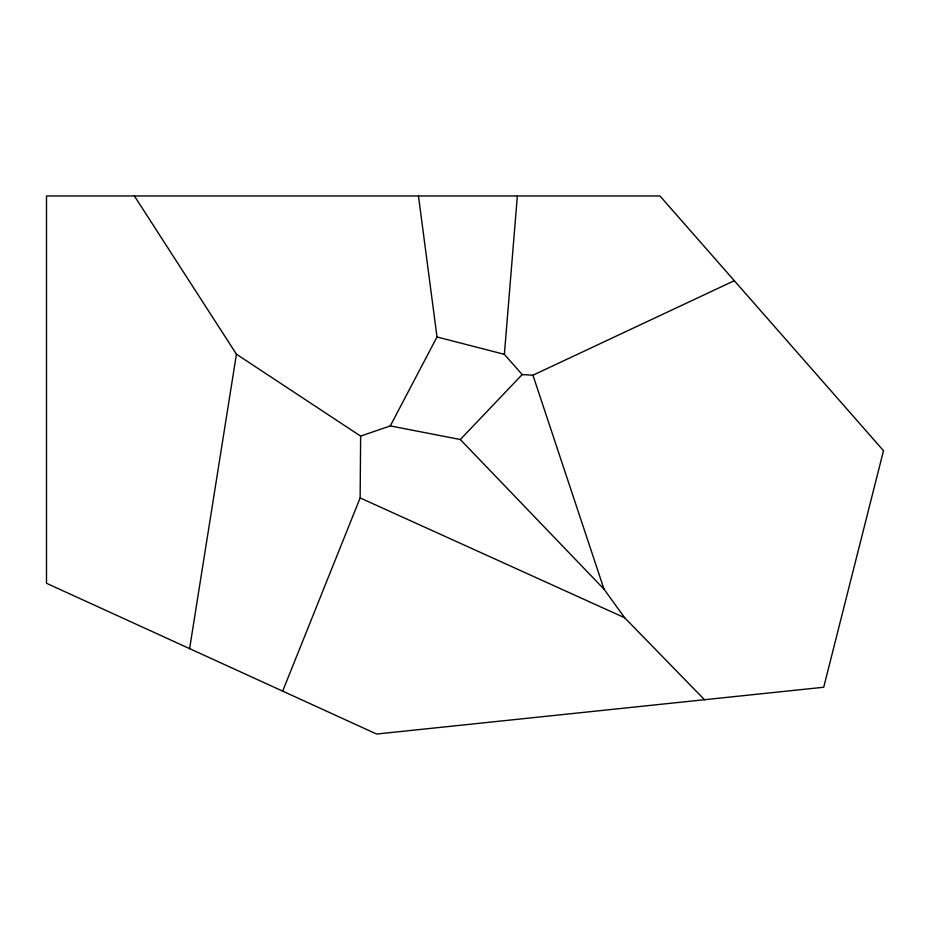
<?xml version="1.0" encoding="UTF-8"?>
<svg xmlns="http://www.w3.org/2000/svg" width="930" height="930" viewBox="0 0 930 930"><rect width="100%" height="100%" fill="white"/><g stroke="black" fill="none" stroke-linecap="round" stroke-linejoin="round"><path stroke-width="1.4" d="M282.673 691.13L360.143 497.922L360.631 436.112L236.429 354.191L134.397 195.963M734.305 280.697L532.937 375.209L522.183 374.569L504.374 354.342L517.347 195.963M189.615 648.629L236.429 354.191M360.631 436.112L390.309 425.905L437.007 336.962L418.465 195.963M390.309 425.905L460.303 439.518L522.183 374.569M437.007 336.962L504.374 354.342M360.143 497.922L624.693 617.776L704.51 699.72M460.303 439.518L604.012 589.178L624.693 617.776M532.937 375.209L604.012 589.178M883.5 450.701L823.713 687.247L376.627 734.037L46.5 583.273L46.5 195.963L659.951 195.963L883.5 450.701"/></g></svg>
